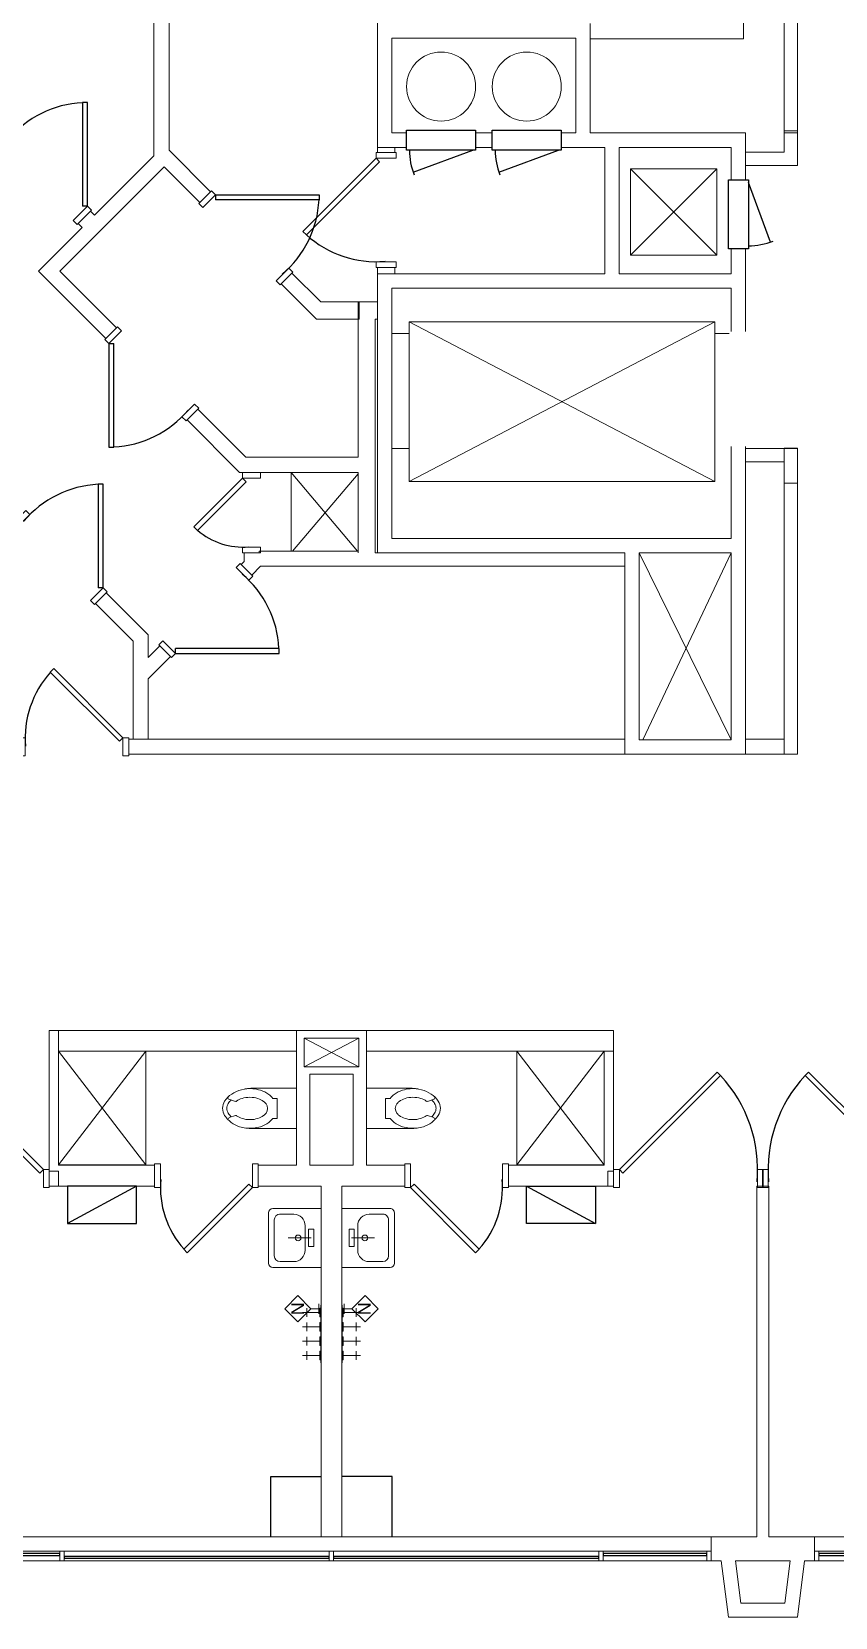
# Model space of a CAD drawing. Header units: inches. Extents: x -3174 to 3292, y 161 to 3697.
# Drawn here: x 1217 to 1497, y 2770 to 3321 of the extents above; entities that cross this region are included whole.
import ezdxf

# ---------------------------------------------------------------- set-up
doc = ezdxf.new("R2010")
doc.units = ezdxf.units.IN
doc.header["$LTSCALE"] = 96
doc.header["$MEASUREMENT"] = 0
doc.layers.get('0').update_dxf_attribs({"linetype": 'CONTINUOUS'})
for name, color, linetype, lineweight in [('A-ANNO-NOTE', 2, 'CONTINUOUS', 18), ('A-DETL', 5, 'CONTINUOUS', 18), ('A-DETL-GENF', 3, 'CONTINUOUS', 18), ('A-GENM', 6, 'CONTINUOUS', 18), ('A-GLAZ-CWMG', 3, 'CONTINUOUS', 18), ('I-WALL', 2, 'CONTINUOUS', 18), ('P-SANR-FIXT', 6, 'CONTINUOUS', 18)]:
    doc.layers.add(name, color=color, linetype=linetype, lineweight=lineweight)
for name, color, linetype in [('A-DOOR', 2, 'CONTINUOUS'), ('A-FLOR-CASE', 3, 'CONTINUOUS'), ('A-GLAZ', 2, 'CONTINUOUS')]:
    doc.layers.add(name, color=color, linetype=linetype)
doc.styles.add('Arial_1', font='arial.ttf', dxfattribs={"height": 4.425898})

# ---------------------------------------------------------------- blocks, each defined once
blk = doc.blocks.new('generic door-single - 48_ x 84_-3285713-258679-fp05')
at = {"layer": 'A-DETL-GENF', "color": 253}
for p, q in [((-29.25, -5.69), (-29.25, 0.56)), ((-29.25, 0.56), (-27.25, 0.56)), ((-27.25, 0.56), (-27.25, -5.69)), ((20.75, -5.69), (20.75, 0.56)), ((20.75, 0.56), (22.75, 0.56)), ((22.75, 0.56), (22.75, -5.69)), ((-27.25, -5.69), (-29.25, -5.69)), ((22.75, -5.69), (20.75, -5.69))]:
    blk.add_line(p, q, dxfattribs=at)
at = {"layer": 'A-DOOR', "color": 253}
for p, q in [((-13.19, 34.5), (-14.43, 33.27)), ((-14.43, 33.27), (19.51, -0.67)), ((20.75, 0.56), (-13.19, 34.5)), ((20.75, 0.56), (19.51, -0.67))]:
    blk.add_line(p, q, dxfattribs=at)
blk.add_arc((20.75, 0.56), 48.05, 137.0874, 185, dxfattribs=at)
blk = doc.blocks.new('generic door-single - 32_ x 84_-1536664-258679-fp05')
at = {"layer": 'A-DETL-GENF', "color": 253}
for p, q in [((-19.25, 6.69), (-21.25, 6.69)), ((-21.25, 6.69), (-21.25, -1.56)), ((-19.25, -1.56), (-19.25, 6.69)), ((14.75, 6.69), (12.75, 6.69)), ((12.75, 6.69), (12.75, -1.56)), ((14.75, -1.56), (14.75, 6.69)), ((-21.25, -1.56), (-19.25, -1.56)), ((12.75, -1.56), (14.75, -1.56))]:
    blk.add_line(p, q, dxfattribs=at)
at = {"layer": 'A-DOOR', "color": 253}
for p, q in [((-11.11, -22.95), (11.51, -0.33)), ((12.75, -1.56), (-9.88, -24.19)), ((12.75, -1.56), (11.51, -0.33)), ((-9.88, -24.19), (-11.11, -22.95))]:
    blk.add_line(p, q, dxfattribs=at)
blk.add_arc((12.75, -1.56), 31.98, 175, 221.8636, dxfattribs=at)
blk = doc.blocks.new('Eg_toilet_2D - Eg_toilet_2D-3266673-258679-fp05')
at = {"layer": 'P-SANR-FIXT', "color": 253}
for p, q in [((16.5, 7), (0, 7)), ((8.26, 3.55), (6.71, 3.55)), ((6.71, 3.55), (6.71, -3.45)), ((21.3, 2.52), (23.5, 3.25)), ((6.71, -3.45), (8.26, -3.45)), ((23.53, -3.16), (21.3, -2.42)), ((0, -7), (14.87, -7))]:
    blk.add_line(p, q, dxfattribs=at)
for centre, radius, start, end in [((15.38, -2.75), 9.56, 107.1414, 126.6723), ((16.21, -5.44), 12.38, 83.4141, 107.1414), ((16.21, -5.44), 12.38, 72.8584, 83.4141), ((17.04, -2.75), 9.56, 53.3154, 72.8584), ((14.11, -1.04), 7.43, 126.6723, 141.8648), ((12.84, 0.05), 2.76, 143.419, 216.581), ((14.11, -1.04), 4.43, 126.6724, 141.8648), ((15.38, -2.75), 6.56, 107.1414, 126.6724), ((16.21, -5.44), 9.38, 90, 107.1414), ((16.21, -5.44), 9.38, 72.8586, 90), ((17.04, -2.75), 6.56, 54.4829, 72.8586), ((21.14, 3), 0.5, 234.4829, 288.2438), ((18.14, -1.93), 6.68, 32.7617, 47.2435), ((18.32, -1.04), 7.43, 43.4258, 53.3119), ((23.35, 3.73), 0.5, 288.2438, 43.4259), ((18.14, -1.93), 8.18, 32.7615, 46.6903), ((21.13, 0), 3.12, 360, 32.7617), ((21.13, 0), 3.12, 327.2384, 0), ((21.13, 0), 4.62, 360, 32.7615), ((21.13, 0), 4.62, 327.2383, 0), ((14.11, 1.14), 7.43, 218.1352, 233.3278), ((15.38, 2.85), 9.56, 233.3278, 252.8585), ((14.11, 1.14), 4.43, 218.1352, 233.3276), ((15.38, 2.85), 6.56, 233.3276, 252.8586), ((16.21, 5.54), 9.38, 252.8586, 270), ((16.21, 5.54), 9.38, 270, 287.1414), ((17.04, 2.85), 6.56, 287.1414, 305.5171), ((16.17, 4.99), 11.82, 284.9288, 302.7683), ((21.14, -2.9), 0.5, 71.7562, 125.5171), ((18.14, 1.93), 8.18, 302.7683, 327.2383), ((18.14, 1.93), 6.68, 313.6858, 327.2384), ((23.37, -3.63), 0.5, 314.3279, 71.7562), ((16.21, 5.54), 12.38, 252.8585, 278.2651), ((14.87, 9.84), 16.84, 270, 284.9288)]:
    blk.add_arc(centre, radius, start, end, dxfattribs=at)
blk = doc.blocks.new('Eg_shower_2D - Eg_shower_2D-1527859-258679-fp05')
at = {"layer": 'P-SANR-FIXT', "color": 253}
for p, q in [((-16, 20.32), (14.37, -19.18)), ((14.37, 20.32), (-16, -19.18)), ((14.37, -19.18), (14.37, 20.32)), ((-16, -19.18), (14.37, -19.18))]:
    blk.add_line(p, q, dxfattribs=at)
blk = doc.blocks.new('generic door-single - 48_ x 84_-3285723-258679-fp05')
at = {"layer": 'A-DETL-GENF', "color": 253}
for p, q in [((-27.25, 5.69), (-29.25, 5.69)), ((-29.25, 5.69), (-29.25, -0.56)), ((-27.25, -0.56), (-27.25, 5.69)), ((22.75, 5.69), (20.75, 5.69)), ((20.75, 5.69), (20.75, -0.56)), ((22.75, -0.56), (22.75, 5.69)), ((-29.25, -0.56), (-27.25, -0.56)), ((20.75, -0.56), (22.75, -0.56))]:
    blk.add_line(p, q, dxfattribs=at)
at = {"layer": 'A-DOOR', "color": 253}
for p, q in [((-14.43, -33.27), (19.51, 0.67)), ((20.75, -0.56), (19.51, 0.67)), ((20.75, -0.56), (-13.19, -34.5)), ((-13.19, -34.5), (-14.43, -33.27))]:
    blk.add_line(p, q, dxfattribs=at)
blk.add_arc((20.75, -0.56), 48.05, 175, 222.9126, dxfattribs=at)
blk = doc.blocks.new('Eg_toilet_2D - Eg_toilet_2D-690829-258679-fp05')
at = {"layer": 'P-SANR-FIXT', "color": 253}
for p, q in [((0, 7), (14.87, 7)), ((6.71, 3.45), (8.26, 3.45)), ((6.71, -3.55), (6.71, 3.45)), ((23.53, 3.16), (21.3, 2.42)), ((8.26, -3.55), (6.71, -3.55)), ((21.3, -2.52), (23.5, -3.25)), ((16.5, -7), (0, -7))]:
    blk.add_line(p, q, dxfattribs=at)
for centre, radius, start, end in [((15.38, -2.85), 9.56, 107.1415, 126.6722), ((16.21, -5.54), 12.38, 81.7349, 107.1415), ((14.87, -9.84), 16.84, 75.0712, 90), ((16.17, -4.99), 11.82, 57.2317, 75.0712), ((14.11, -1.14), 7.43, 126.6722, 141.8648), ((12.84, -0.05), 2.76, 143.419, 216.581), ((14.11, -1.14), 4.43, 126.6724, 141.8648), ((15.38, -2.85), 6.56, 107.1414, 126.6724), ((16.21, -5.54), 9.38, 90, 107.1414), ((16.21, -5.54), 9.38, 72.8586, 90), ((17.04, -2.85), 6.56, 54.4829, 72.8586), ((21.14, 2.9), 0.5, 234.4829, 288.2438), ((18.14, -1.93), 8.18, 32.7617, 57.2317), ((18.14, -1.93), 6.68, 32.7616, 46.3142), ((23.37, 3.63), 0.5, 288.2438, 45.6721), ((21.13, 0), 3.12, 360, 32.7616), ((21.13, 0), 4.62, 360, 32.7617), ((21.13, 0), 4.62, 327.2385, 0), ((14.11, 1.04), 7.43, 218.1352, 233.3277), ((15.38, 2.75), 9.56, 233.3277, 252.8586), ((14.11, 1.04), 4.43, 218.1352, 233.3276), ((15.38, 2.75), 6.56, 233.3276, 252.8586), ((16.21, 5.44), 9.38, 252.8586, 270), ((16.21, 5.44), 9.38, 270, 287.1414), ((17.04, 2.75), 6.56, 287.1414, 305.5171), ((17.04, 2.75), 9.56, 287.1416, 306.6846), ((21.14, -3), 0.5, 71.7562, 125.5171), ((18.14, 1.93), 6.68, 312.7565, 327.2383), ((18.32, 1.04), 7.43, 306.6881, 316.5742), ((23.35, -3.73), 0.5, 316.5741, 71.7562), ((21.13, 0), 3.12, 327.2383, 0), ((18.14, 1.93), 8.18, 313.3097, 327.2385), ((16.21, 5.44), 12.38, 252.8586, 276.5859), ((16.21, 5.44), 12.38, 276.5859, 287.1416)]:
    blk.add_arc(centre, radius, start, end, dxfattribs=at)
blk = doc.blocks.new('Eg_shower_2D - Eg_shower_2D-1513457-258679-fp05')
at = {"layer": 'P-SANR-FIXT', "color": 253}
for p, q in [((-16, -20.32), (14.38, 19.18)), ((14.38, -20.32), (-16, 19.18)), ((-16, 19.18), (14.38, 19.18)), ((14.38, 19.18), (14.38, -20.32))]:
    blk.add_line(p, q, dxfattribs=at)
blk = doc.blocks.new('generic door-single - 32_ x 84_-1536800-258679-fp05')
at = {"layer": 'A-DETL-GENF', "color": 253}
for p, q in [((-21.25, -6.69), (-21.25, 1.56)), ((-21.25, 1.56), (-19.25, 1.56)), ((-19.25, 1.56), (-19.25, -6.69)), ((12.75, -6.69), (12.75, 1.56)), ((12.75, 1.56), (14.75, 1.56)), ((14.75, 1.56), (14.75, -6.69)), ((-19.25, -6.69), (-21.25, -6.69)), ((14.75, -6.69), (12.75, -6.69))]:
    blk.add_line(p, q, dxfattribs=at)
at = {"layer": 'A-DOOR', "color": 253}
for p, q in [((-9.88, 24.19), (-11.11, 22.95)), ((-11.11, 22.95), (11.51, 0.33)), ((12.75, 1.56), (-9.88, 24.19)), ((12.75, 1.56), (11.51, 0.33))]:
    blk.add_line(p, q, dxfattribs=at)
blk.add_arc((12.75, 1.56), 31.98, 138.1364, 185, dxfattribs=at)
blk = doc.blocks.new('generic door-single - 36_ x 84_-1548897-258679-fp05')
at = {"layer": 'A-DETL-GENF', "color": 253}
for p, q in [((-23.25, -5.69), (-23.25, 0.56)), ((-23.25, 0.56), (-21.25, 0.56)), ((-21.25, 0.56), (-21.25, -5.69)), ((14.75, -5.69), (14.75, 0.56)), ((14.75, 0.56), (16.75, 0.56)), ((16.75, 0.56), (16.75, -5.69)), ((-21.25, -5.69), (-23.25, -5.69)), ((16.75, -5.69), (14.75, -5.69))]:
    blk.add_line(p, q, dxfattribs=at)
at = {"layer": 'A-DOOR', "color": 253}
for p, q in [((-10.71, 26.02), (-11.94, 24.78)), ((-11.94, 24.78), (13.51, -0.67)), ((14.75, 0.56), (-10.71, 26.02)), ((14.75, 0.56), (13.51, -0.67))]:
    blk.add_line(p, q, dxfattribs=at)
blk.add_arc((14.75, 0.56), 36, 137.7863, 185, dxfattribs=at)
blk = doc.blocks.new('generic door-single - 36_ x 84_-905272-258679-fp05')
at = {"layer": 'A-DETL-GENF', "color": 253}
for p, q in [((-23.25, -6.06), (-23.25, 0.94)), ((-23.25, 0.94), (-21.25, 0.94)), ((-21.25, 0.94), (-21.25, -6.06)), ((14.75, -6.06), (14.75, 0.94)), ((14.75, 0.94), (16.75, 0.94)), ((16.75, 0.94), (16.75, -6.06)), ((-21.25, -6.06), (-23.25, -6.06)), ((16.75, -6.06), (14.75, -6.06))]:
    blk.add_line(p, q, dxfattribs=at)
at = {"layer": 'A-DOOR', "color": 253}
for p, q in [((-10.71, 26.39), (-11.94, 25.16)), ((-11.94, 25.16), (13.51, -0.3)), ((14.75, 0.94), (-10.71, 26.39)), ((14.75, 0.94), (13.51, -0.3))]:
    blk.add_line(p, q, dxfattribs=at)
blk.add_arc((14.75, 0.94), 36, 137.7863, 185, dxfattribs=at)
blk = doc.blocks.new('generic door-single - 36_ x 84_-905290-258679-fp05')
at = {"layer": 'A-DETL-GENF', "color": 253}
for p, q in [((-21.25, 5.69), (-23.25, 5.69)), ((-23.25, 5.69), (-23.25, -0.56)), ((-21.25, -0.56), (-21.25, 5.69)), ((16.75, 5.69), (14.75, 5.69)), ((14.75, 5.69), (14.75, -0.56)), ((16.75, -0.56), (16.75, 5.69)), ((-23.25, -0.56), (-21.25, -0.56)), ((14.75, -0.56), (16.75, -0.56))]:
    blk.add_line(p, q, dxfattribs=at)
at = {"layer": 'A-DOOR', "color": 253}
for p, q in [((-11.94, -24.78), (13.51, 0.67)), ((14.75, -0.56), (13.51, 0.67)), ((14.75, -0.56), (-10.71, -26.02)), ((-10.71, -26.02), (-11.94, -24.78))]:
    blk.add_line(p, q, dxfattribs=at)
blk.add_arc((14.75, -0.56), 36, 175, 222.2137, dxfattribs=at)
blk = doc.blocks.new('generic door-single - 24_ x 84_-4221492-258679-fp05')
at = {"layer": 'A-DETL-GENF', "color": 253}
for p, q in [((-17.25, -5.69), (-17.25, 0.56)), ((-17.25, 0.56), (-15.25, 0.56)), ((-15.25, 0.56), (-15.25, -5.69)), ((8.75, -5.69), (8.75, 0.56)), ((8.75, 0.56), (10.75, 0.56)), ((10.75, 0.56), (10.75, -5.69)), ((-15.25, -5.69), (-17.25, -5.69)), ((10.75, -5.69), (8.75, -5.69))]:
    blk.add_line(p, q, dxfattribs=at)
at = {"layer": 'A-DOOR', "color": 253}
for p, q in [((-8.22, 17.53), (-9.46, 16.3)), ((8.75, 0.56), (-8.22, 17.53)), ((-9.46, 16.3), (7.51, -0.67)), ((8.75, 0.56), (7.51, -0.67))]:
    blk.add_line(p, q, dxfattribs=at)
blk.add_arc((8.75, 0.56), 23.95, 139.1895, 185, dxfattribs=at)
blk = doc.blocks.new('Eg_shower_2D - Eg_shower_2D-1577416-258679-fp05')
at = {"layer": 'P-SANR-FIXT', "color": 253}
for p, q in [((11.38, 19.79), (-16, -3.36)), ((-15.56, 19.94), (11.37, -2.84)), ((-16, -3.36), (11.37, -3.36))]:
    blk.add_line(p, q, dxfattribs=at)
blk = doc.blocks.new('plumb-sink-wall hung - ADA - Standard depth-387426-258679-fp05')
at = {"layer": 'P-SANR-FIXT', "color": 253}
for p, q in [((-10.25, 12.75), (-10.25, -4)), ((-10.25, 12.75), (-10.25, 11.75)), ((10.25, -4), (10.25, 12.75)), ((10.25, 11.75), (10.25, 12.75)), ((-4.25, 7.25), (4.25, 7.25)), ((-3, 8.43), (-3, 10.24)), ((-3, 10.24), (3, 10.24)), ((3, 8.43), (-3, 8.43)), ((0, 9.37), (0, 1.37)), ((3, 10.24), (3, 8.43)), ((-8.25, 3.25), (-8.25, -1.5)), ((8.25, 3.25), (8.25, -1.69)), ((-8.75, -5.5), (8.75, -5.5)), ((-6.25, -3.5), (6.44, -3.5))]:
    blk.add_line(p, q, dxfattribs=at)
blk.add_circle((0, 4.75), 1, dxfattribs=at)
for centre, radius, start, end in [((-4.25, 3.25), 4, 90, 180), ((4.25, 3.25), 4, 360, 90), ((-8.75, -4), 1.5, 180, 270), ((-6.25, -1.5), 2, 180, 270), ((6.25, -1.5), 2, 270, 360), ((8.75, -4), 1.5, 270, 360)]:
    blk.add_arc(centre, radius, start, end, dxfattribs=at)
blk = doc.blocks.new('plumb-sink-wall hung - ADA - Standard depth-1244821-258679-fp05')
at = {"layer": 'P-SANR-FIXT', "color": 253}
for p, q in [((-10.25, -12.75), (-10.25, 4)), ((-8.75, 5.5), (8.75, 5.5)), ((-8.25, -3.25), (-8.25, 1.5)), ((-6.25, 3.5), (6.44, 3.5)), ((8.25, -3.25), (8.25, 1.69)), ((10.25, 4), (10.25, -12.75)), ((0, -9.37), (0, -1.37)), ((-4.25, -7.25), (4.25, -7.25)), ((3, -8.43), (-3, -8.43)), ((-3, -8.43), (-3, -10.24)), ((-3, -10.24), (3, -10.24)), ((3, -10.24), (3, -8.43)), ((-10.25, -12.75), (-10.25, -11.75)), ((10.25, -11.75), (10.25, -12.75))]:
    blk.add_line(p, q, dxfattribs=at)
blk.add_circle((0, -4.75), 1, dxfattribs=at)
for centre, radius, start, end in [((-8.75, 4), 1.5, 90, 180), ((-6.25, 1.5), 2, 90, 180), ((6.25, 1.5), 2, 0, 90), ((8.75, 4), 1.5, 0, 90), ((-4.25, -3.25), 4, 180, 270), ((4.25, -3.25), 4, 270, 0)]:
    blk.add_arc(centre, radius, start, end, dxfattribs=at)
blk = doc.blocks.new('chute window - 12H-1574350-258679-fp05')
at = {"layer": 'A-GLAZ', "color": 253}
for p, q in [((9.67, 11.13), (-11, 3.5)), ((-12, 3.5), (12, 3.5)), ((-12, -3.5), (-12, 3.5)), ((12, 3.5), (12, -3.5)), ((12, -3.5), (-12, -3.5))]:
    blk.add_line(p, q, dxfattribs=at)
blk.add_arc((-11.5, 3.5), 22.5, 0, 22.3193, dxfattribs=at)
blk = doc.blocks.new('Headwall Outlet - Med Air_Mark - A-1187348-258679-fp05')
at = {"layer": 'A-GENM', "color": 253}
for p, q in [((-2.5, 0), (2.5, 0)), ((-2.5, 0), (-2.5, -0.11)), ((-0.92, -0.11), (-2.5, -0.11)), ((-1.5, -0.11), (-1.5, -0.43)), ((-1.37, -0.43), (-1.5, -0.43)), ((-1.5, -0.43), (-1.5, -0.43)), ((-1.5, -4.93), (1.5, -4.93)), ((1.38, -0.43), (-1.37, -0.43)), ((-0.92, -0.11), (-0.02, -0.11)), ((-0.92, -0.11), (-0.92, -0.21)), ((-0.02, -0.21), (-0.92, -0.21)), ((-0.02, -0.11), (0.95, -0.11)), ((-0.02, -0.11), (-0.02, -0.21)), ((0.95, -0.21), (-0.02, -0.21)), ((0, -0.43), (0, -6.43)), ((0.95, -0.21), (0.95, -0.11)), ((2.5, -0.11), (0.95, -0.11)), ((1.5, -0.43), (1.38, -0.43)), ((1.5, -0.43), (1.5, -0.11)), ((1.5, -0.43), (1.5, -0.43)), ((2.5, 0), (2.5, -0.11))]:
    blk.add_line(p, q, dxfattribs=at)
blk = doc.blocks.new('Headwall Outlet - Med Vaccum_Mark - V-1187350-258679-fp05')
at = {"layer": 'A-GENM', "color": 253}
for p, q in [((-2.5, 0), (2.5, 0)), ((-2.5, 0), (-2.5, -0.11)), ((-0.97, -0.11), (-2.5, -0.11)), ((-1.5, -0.11), (-1.5, -0.43)), ((-1.37, -0.43), (-1.5, -0.43)), ((-1.5, -0.43), (-1.5, -0.43)), ((-1.5, -4.93), (1.5, -4.93)), ((1.38, -0.43), (-1.37, -0.43)), ((-0.97, -0.11), (-0.01, -0.11)), ((-0.97, -0.11), (-0.97, -0.21)), ((-0.01, -0.21), (-0.97, -0.21)), ((-0.01, -0.11), (0.93, -0.11)), ((-0.01, -0.11), (-0.01, -0.21)), ((0.93, -0.21), (-0.01, -0.21)), ((0, -0.43), (0, -6.43)), ((0.93, -0.21), (0.93, -0.11)), ((2.5, -0.11), (0.93, -0.11)), ((1.5, -0.43), (1.38, -0.43)), ((1.5, -0.43), (1.5, -0.11)), ((1.5, -0.43), (1.5, -0.43)), ((2.5, 0), (2.5, -0.11))]:
    blk.add_line(p, q, dxfattribs=at)
blk = doc.blocks.new('Headwall Outlet - reserve - S-2196924-258679-fp05')
at = {"layer": 'A-GENM', "color": 253}
for p, q in [((-2.5, 0), (2.5, 0)), ((-2.5, 0), (-2.5, -0.11)), ((-0.81, -0.11), (-2.5, -0.11)), ((-1.5, -0.11), (-1.5, -0.43)), ((-1.37, -0.43), (-1.5, -0.43)), ((-1.5, -0.43), (-1.5, -0.43)), ((-1.5, -4.93), (1.5, -4.93)), ((1.38, -0.43), (-1.37, -0.43)), ((-0.81, -0.11), (-0.56, -0.11)), ((-0.81, -0.11), (-0.81, -0.21)), ((-0.56, -0.21), (-0.81, -0.21)), ((-0.56, -0.11), (-0.2, -0.11)), ((-0.56, -0.11), (-0.56, -0.21)), ((-0.2, -0.21), (-0.56, -0.21)), ((-0.2, -0.11), (0.28, -0.11)), ((-0.2, -0.11), (-0.2, -0.21)), ((0.28, -0.21), (-0.2, -0.21)), ((0, -0.43), (0, -6.43)), ((0.28, -0.11), (0.64, -0.11)), ((0.28, -0.11), (0.28, -0.21)), ((0.64, -0.21), (0.28, -0.21)), ((0.64, -0.11), (0.88, -0.11)), ((0.64, -0.11), (0.64, -0.21)), ((0.88, -0.21), (0.64, -0.21)), ((0.88, -0.11), (0.88, -0.21)), ((0.89, -0.11), (0.89, -0.21)), ((2.5, -0.11), (0.89, -0.11)), ((1.5, -0.43), (1.38, -0.43)), ((1.5, -0.43), (1.5, -0.11)), ((1.5, -0.43), (1.5, -0.43)), ((2.5, 0), (2.5, -0.11))]:
    blk.add_line(p, q, dxfattribs=at)
blk = doc.blocks.new('Headwall Outlet - Med Air_Mark - A-1248748-258679-fp05')
at = {"layer": 'A-GENM', "color": 253}
for p, q in [((0, 0.43), (0, 6.43)), ((-2.5, 0.11), (-0.92, 0.11)), ((-2.5, 0.11), (-2.5, 0)), ((2.5, 0), (-2.5, 0)), ((-1.5, 4.93), (1.5, 4.93)), ((-1.5, 0.43), (-1.5, 0.11)), ((-1.5, 0.43), (-1.5, 0.43)), ((-1.5, 0.43), (-1.37, 0.43)), ((-1.37, 0.43), (1.38, 0.43)), ((-0.92, 0.21), (-0.02, 0.21)), ((-0.92, 0.21), (-0.92, 0.11)), ((-0.02, 0.11), (-0.92, 0.11)), ((-0.02, 0.21), (0.95, 0.21)), ((-0.02, 0.21), (-0.02, 0.11)), ((0.95, 0.11), (-0.02, 0.11)), ((0.95, 0.11), (0.95, 0.21)), ((0.95, 0.11), (2.5, 0.11)), ((1.38, 0.43), (1.5, 0.43)), ((1.5, 0.11), (1.5, 0.43)), ((1.5, 0.43), (1.5, 0.43)), ((2.5, 0.11), (2.5, 0))]:
    blk.add_line(p, q, dxfattribs=at)
blk = doc.blocks.new('Headwall Outlet - Med Vaccum_Mark - V-1248747-258679-fp05')
at = {"layer": 'A-GENM', "color": 253}
for p, q in [((0, 0.43), (0, 6.43)), ((-2.5, 0.11), (-0.97, 0.11)), ((-2.5, 0.11), (-2.5, 0)), ((2.5, 0), (-2.5, 0)), ((-1.5, 4.93), (1.5, 4.93)), ((-1.5, 0.43), (-1.5, 0.11)), ((-1.5, 0.43), (-1.5, 0.43)), ((-1.5, 0.43), (-1.37, 0.43)), ((-1.37, 0.43), (1.38, 0.43)), ((-0.97, 0.21), (-0.01, 0.21)), ((-0.97, 0.21), (-0.97, 0.11)), ((-0.01, 0.11), (-0.97, 0.11)), ((-0.01, 0.21), (0.93, 0.21)), ((-0.01, 0.21), (-0.01, 0.11)), ((0.93, 0.11), (-0.01, 0.11)), ((0.93, 0.11), (0.93, 0.21)), ((0.93, 0.11), (2.5, 0.11)), ((1.38, 0.43), (1.5, 0.43)), ((1.5, 0.11), (1.5, 0.43)), ((1.5, 0.43), (1.5, 0.43)), ((2.5, 0.11), (2.5, 0))]:
    blk.add_line(p, q, dxfattribs=at)
blk = doc.blocks.new('Headwall Outlet - reserve - S-2197013-258679-fp05')
at = {"layer": 'A-GENM', "color": 253}
for p, q in [((0, 0.43), (0, 6.43)), ((-2.5, 0.11), (-0.81, 0.11)), ((-2.5, 0.11), (-2.5, 0)), ((2.5, 0), (-2.5, 0)), ((-1.5, 4.93), (1.5, 4.93)), ((-1.5, 0.43), (-1.5, 0.11)), ((-1.5, 0.43), (-1.5, 0.43)), ((-1.5, 0.43), (-1.37, 0.43)), ((-1.37, 0.43), (1.38, 0.43)), ((-0.81, 0.21), (-0.56, 0.21)), ((-0.81, 0.21), (-0.81, 0.11)), ((-0.56, 0.11), (-0.81, 0.11)), ((-0.56, 0.21), (-0.2, 0.21)), ((-0.56, 0.21), (-0.56, 0.11)), ((-0.2, 0.11), (-0.56, 0.11)), ((-0.2, 0.21), (0.28, 0.21)), ((-0.2, 0.21), (-0.2, 0.11)), ((0.28, 0.11), (-0.2, 0.11)), ((0.28, 0.21), (0.64, 0.21)), ((0.28, 0.21), (0.28, 0.11)), ((0.64, 0.11), (0.28, 0.11)), ((0.64, 0.21), (0.88, 0.21)), ((0.64, 0.21), (0.64, 0.11)), ((0.88, 0.11), (0.64, 0.11)), ((0.88, 0.21), (0.88, 0.11)), ((0.89, 0.21), (0.89, 0.11)), ((0.89, 0.11), (2.5, 0.11)), ((1.38, 0.43), (1.5, 0.43)), ((1.5, 0.11), (1.5, 0.43)), ((1.5, 0.43), (1.5, 0.43)), ((2.5, 0.11), (2.5, 0))]:
    blk.add_line(p, q, dxfattribs=at)
blk = doc.blocks.new('System Panel - Summit_Glazed 3-2068433-258679-fp05')
at = {"layer": 'A-GLAZ', "color": 253}
for p, q in [((18, 0.8125), (-18, 0.8125)), ((-18, 0.8125), (-18, 0.1875)), ((-18, 0.1875), (18, 0.1875)), ((18, 0.1875), (18, 0.8125))]:
    blk.add_line(p, q, dxfattribs=at)
blk = doc.blocks.new('System Panel - Summit_Glazed 1-2068434-258679-fp05')
at = {"layer": 'A-GLAZ', "color": 253}
for p, q in [((46.125, -0.1875), (-46.125, -0.1875)), ((-46.125, -0.1875), (-46.125, -0.8125)), ((-46.125, -0.8125), (46.125, -0.8125)), ((46.125, -0.8125), (46.125, -0.1875))]:
    blk.add_line(p, q, dxfattribs=at)
blk = doc.blocks.new('Rectangular Mullion - 1_5_ x 3 3_8_ rectangular-2067598-258679-fp05')
at = {"layer": 'A-GLAZ-CWMG', "color": 253}
for p, q in [((-0.75, 1.6875), (0.75, 1.6875)), ((-0.75, -1.6875), (-0.75, 1.6875)), ((0.75, 1.6875), (0.75, -1.6875)), ((0.75, -1.6875), (-0.75, -1.6875))]:
    blk.add_line(p, q, dxfattribs=at)
blk = doc.blocks.new('Rectangular Mullion - 1_5_ x 3 3_8_ rectangular-2067135-258679-fp05')
at = {"layer": 'A-GLAZ-CWMG', "color": 253}
for p, q in [((-1.5, 1.6875), (0, 1.6875)), ((-1.5, -1.6875), (-1.5, 1.6875)), ((0, 1.6875), (0, -1.6875)), ((0, -1.6875), (-1.5, -1.6875))]:
    blk.add_line(p, q, dxfattribs=at)
blk = doc.blocks.new('Rectangular Mullion - 1_5_ x 3 3_8_ rectangular-2068431-258679-fp05')
at = {"layer": 'A-GLAZ-CWMG', "color": 253}
for p, q in [((502.65, 746.07), (466.65, 746.07)), ((502.65, 742.7), (466.65, 742.7))]:
    blk.add_line(p, q, dxfattribs=at)
blk = doc.blocks.new('Rectangular Mullion - 1_5_ x 3 3_8_ rectangular-2068432-258679-fp05')
at = {"layer": 'A-GLAZ-CWMG', "color": 253}
for p, q in [((690.15, 746.07), (597.9, 746.07)), ((690.15, 742.7), (597.9, 742.7))]:
    blk.add_line(p, q, dxfattribs=at)
blk = doc.blocks.new('Rectangular Mullion - 1_5_ x 3 3_8_ rectangular-2067136-258679-fp05')
at = {"layer": 'A-GLAZ-CWMG', "color": 253}
for p, q in [((0, 1.6875), (-1.5, 1.6875)), ((-1.5, 1.6875), (-1.5, -1.6875)), ((0, -1.6875), (0, 1.6875)), ((-1.5, -1.6875), (0, -1.6875))]:
    blk.add_line(p, q, dxfattribs=at)
blk = doc.blocks.new('Headwall Outlet - Med Oxygen_Mark - O2-1187352-258679-fp05')
at = {"layer": 'A-GENM', "color": 253}
for p, q in [((-2.5, 0), (2.5, 0)), ((-2.5, 0), (-2.5, -0.11)), ((-0.74, -0.11), (-2.5, -0.11)), ((-1.5, -0.11), (-1.5, -0.43)), ((-1.37, -0.43), (-1.5, -0.43)), ((-1.5, -0.43), (-1.5, -0.43)), ((-1.5, -4.93), (1.5, -4.93)), ((1.38, -0.43), (-1.37, -0.43)), ((-0.74, -0.11), (-0.62, -0.11)), ((-0.74, -0.11), (-0.74, -0.21)), ((-0.62, -0.21), (-0.74, -0.21)), ((-0.62, -0.11), (-0.5, -0.11)), ((-0.62, -0.11), (-0.62, -0.21)), ((-0.5, -0.21), (-0.62, -0.21)), ((-0.5, -0.11), (-0.26, -0.11)), ((-0.5, -0.11), (-0.5, -0.21)), ((-0.26, -0.21), (-0.5, -0.21)), ((-0.26, -0.11), (-0.02, -0.11)), ((-0.26, -0.11), (-0.26, -0.21)), ((-0.02, -0.21), (-0.26, -0.21)), ((-0.02, -0.11), (0.47, -0.11)), ((-0.02, -0.11), (-0.02, -0.21)), ((0.47, -0.21), (-0.02, -0.21)), ((0, -0.43), (0, -6.43)), ((0.47, -0.11), (0.71, -0.11)), ((0.47, -0.11), (0.47, -0.21)), ((0.71, -0.21), (0.47, -0.21)), ((0.71, -0.11), (0.95, -0.11)), ((0.71, -0.11), (0.71, -0.21)), ((0.95, -0.21), (0.71, -0.21)), ((0.95, -0.11), (1.07, -0.11)), ((0.95, -0.11), (0.95, -0.21)), ((1.07, -0.21), (0.95, -0.21)), ((1.07, -0.11), (1.19, -0.11)), ((1.07, -0.11), (1.07, -0.21)), ((1.19, -0.21), (1.07, -0.21)), ((1.19, -0.11), (1.19, -0.21)), ((2.5, -0.11), (1.19, -0.11)), ((1.5, -0.43), (1.38, -0.43)), ((1.5, -0.43), (1.5, -0.11)), ((1.5, -0.43), (1.5, -0.43)), ((2.5, 0), (2.5, -0.11))]:
    blk.add_line(p, q, dxfattribs=at)
blk = doc.blocks.new('Headwall Outlet - Med Oxygen_Mark - O2-1248749-258679-fp05')
at = {"layer": 'A-GENM', "color": 253}
for p, q in [((0, 0.43), (0, 6.43)), ((-2.5, 0.11), (-0.74, 0.11)), ((-2.5, 0.11), (-2.5, 0)), ((2.5, 0), (-2.5, 0)), ((-1.5, 4.93), (1.5, 4.93)), ((-1.5, 0.43), (-1.5, 0.11)), ((-1.5, 0.43), (-1.5, 0.43)), ((-1.5, 0.43), (-1.37, 0.43)), ((-1.37, 0.43), (1.38, 0.43)), ((-0.74, 0.21), (-0.62, 0.21)), ((-0.74, 0.21), (-0.74, 0.11)), ((-0.62, 0.11), (-0.74, 0.11)), ((-0.62, 0.21), (-0.5, 0.21)), ((-0.62, 0.21), (-0.62, 0.11)), ((-0.5, 0.11), (-0.62, 0.11)), ((-0.5, 0.21), (-0.26, 0.21)), ((-0.5, 0.21), (-0.5, 0.11)), ((-0.26, 0.11), (-0.5, 0.11)), ((-0.26, 0.21), (-0.02, 0.21)), ((-0.26, 0.21), (-0.26, 0.11)), ((-0.02, 0.11), (-0.26, 0.11)), ((-0.02, 0.21), (0.47, 0.21)), ((-0.02, 0.21), (-0.02, 0.11)), ((0.47, 0.11), (-0.02, 0.11)), ((0.47, 0.21), (0.71, 0.21)), ((0.47, 0.21), (0.47, 0.11)), ((0.71, 0.11), (0.47, 0.11)), ((0.71, 0.21), (0.95, 0.21)), ((0.71, 0.21), (0.71, 0.11)), ((0.95, 0.11), (0.71, 0.11)), ((0.95, 0.21), (1.07, 0.21)), ((0.95, 0.21), (0.95, 0.11)), ((1.07, 0.11), (0.95, 0.11)), ((1.07, 0.21), (1.19, 0.21)), ((1.07, 0.21), (1.07, 0.11)), ((1.19, 0.11), (1.07, 0.11)), ((1.19, 0.21), (1.19, 0.11)), ((1.19, 0.11), (2.5, 0.11)), ((1.38, 0.43), (1.5, 0.43)), ((1.5, 0.11), (1.5, 0.43)), ((1.5, 0.43), (1.5, 0.43)), ((2.5, 0.11), (2.5, 0))]:
    blk.add_line(p, q, dxfattribs=at)
blk = doc.blocks.new('cw-base-cabinet-open-no-shelf-w0202 - cw-base-cabinet-open-no-shelf-w0202-V15-258679-fp05')
at = {"layer": 'A-FLOR-CASE', "color": 253}
for p, q in [((-23.26, -17.5), (-23.26, 0)), ((-2.26, -17.5), (-23.26, -17.5))]:
    blk.add_line(p, q, dxfattribs=at)
blk = doc.blocks.new('cw-base-cabinet-open-no-shelf-w0202 - cw-base-cabinet-open-no-shelf-w0202-V16-258679-fp05')
at = {"layer": 'A-FLOR-CASE', "color": 253}
for p, q in [((-2.26, 17.5), (-23.26, 17.5)), ((-23.26, 17.5), (-23.26, 0))]:
    blk.add_line(p, q, dxfattribs=at)
blk = doc.blocks.new('cw-wall-cabinet-doors-one-shelf-w2102 - 24x13x72-1766822-258679-fp05')
at = {"layer": 'A-FLOR-CASE', "color": 253}
for p, q in [((-23.26, 0), (0.74, -13)), ((-23.26, -13), (-23.26, 0)), ((-23.26, 0), (0.74, 0)), ((0.74, 0), (0.74, -13)), ((0.74, -13), (-23.26, -13))]:
    blk.add_line(p, q, dxfattribs=at)
blk = doc.blocks.new('cw-wall-cabinet-doors-one-shelf-w2102 - 24x13x72-4283182-258679-fp05')
at = {"layer": 'A-FLOR-CASE', "color": 253}
for p, q in [((-23.26, 0), (0.74, 13)), ((0.74, 13), (-23.26, 13)), ((-23.26, 13), (-23.26, 0)), ((0.74, 0), (0.74, 13)), ((-23.26, 0), (0.74, 0))]:
    blk.add_line(p, q, dxfattribs=at)
blk = doc.blocks.new('generic door-single - 34_ x 84_-3851097-258679-fp05')
at = {"layer": 'A-DETL-GENF', "color": 253}
for p, q in [((-22.25, -5.69), (-22.25, 0.56)), ((-22.25, 0.56), (-20.25, 0.56)), ((-20.25, 0.56), (-20.25, -5.69)), ((13.75, -5.69), (13.75, 0.56)), ((13.75, 0.56), (15.75, 0.56)), ((15.75, 0.56), (15.75, -5.69)), ((-20.25, -5.69), (-22.25, -5.69)), ((15.75, -5.69), (13.75, -5.69))]:
    blk.add_line(p, q, dxfattribs=at)
at = {"layer": 'A-DOOR', "color": 253}
for p, q in [((-10.29, 24.6), (-11.53, 23.37)), ((-11.53, 23.37), (12.51, -0.67)), ((13.75, 0.56), (-10.29, 24.6)), ((13.75, 0.56), (12.51, -0.67))]:
    blk.add_line(p, q, dxfattribs=at)
blk.add_arc((13.75, 0.56), 33.99, 137.951, 185, dxfattribs=at)

msp = doc.modelspace()

# ---------------------------------------------------------------- linework, layer by layer
at = {"color": 253, "lineweight": 18}
for p, q in [((1428.62, 3139.99), (1460.62, 3074.99)), ((1429.94, 3074.99), (1460.62, 3139.99))]:
    msp.add_line(p, q, dxfattribs=at)
at = {"layer": 'A-ANNO-NOTE', "color": 8, "lineweight": 13}
for p, q in [((1309.92, 2881.81), (1305.35, 2877.24)), ((1309.92, 2881.81), (1314.49, 2877.24)), ((1317.24, 2878.91), (1317.24, 2875.43)), ((1325.99, 2878.91), (1325.99, 2875.43)), ((1333.31, 2881.81), (1328.74, 2877.24)), ((1333.31, 2881.81), (1337.88, 2877.24)), ((1305.35, 2877.24), (1309.92, 2872.67)), ((1309.92, 2872.67), (1314.49, 2877.24)), ((1314.49, 2877.24), (1317.24, 2877.24)), ((1328.74, 2877.24), (1325.99, 2877.24)), ((1333.31, 2872.67), (1328.74, 2877.24)), ((1337.88, 2877.24), (1333.31, 2872.67))]:
    msp.add_line(p, q, dxfattribs=at)
at = {"layer": 'A-DETL', "color": 253}
for p, q in [((1455.62, 3273.49), (1425.62, 3273.49)), ((1425.62, 3273.49), (1425.62, 3243.49)), ((1425.62, 3273.49), (1455.62, 3243.49)), ((1455.62, 3273.49), (1425.62, 3243.49)), ((1455.62, 3243.49), (1455.62, 3273.49)), ((1425.62, 3243.49), (1455.62, 3243.49)), ((1454.87, 3220.3), (1348.62, 3220.3)), ((1348.62, 3220.3), (1348.62, 3164.8)), ((1454.87, 3220.3), (1348.62, 3164.8)), ((1348.62, 3220.3), (1454.87, 3164.8)), ((1454.87, 3164.8), (1454.87, 3220.3)), ((1342.62, 3216.3), (1348.62, 3216.3)), ((1459.87, 3216.3), (1454.87, 3216.3)), ((1348.62, 3176.3), (1342.62, 3176.3)), ((1348.62, 3164.8), (1454.87, 3164.8)), ((1312.12, 2961.37), (1331.12, 2971.37)), ((1312.12, 2971.37), (1331.12, 2961.37))]:
    msp.add_line(p, q, dxfattribs=at)
for centre in [(1359.72, 3302.13), (1389.52, 3302.13)]:
    msp.add_circle(centre, 12, dxfattribs=at)
at = {"layer": 'I-WALL', "color": 253}
for p, q in [((1483.62, 3274.68), (1483.62, 3393.99)), ((1265.12, 3279.99), (1265.12, 3388.74)), ((1337.62, 3388.74), (1337.62, 3279.24)), ((1464.87, 3318.74), (1464.87, 3388.74)), ((1478.99, 3388.74), (1478.99, 3279.3)), ((1259.87, 3345.12), (1259.87, 3278)), ((1411.62, 3285.99), (1411.62, 3323.99)), ((1342.62, 3318.99), (1406.62, 3318.99)), ((1342.62, 3285.99), (1342.62, 3318.99)), ((1406.62, 3318.99), (1406.62, 3285.99)), ((1411.62, 3318.74), (1464.87, 3318.74)), ((1347.72, 3285.99), (1342.62, 3285.99)), ((1377.52, 3285.99), (1371.72, 3285.99)), ((1406.62, 3285.99), (1401.52, 3285.99)), ((1465.62, 3285.99), (1411.62, 3285.99)), ((1465.62, 3269.74), (1465.62, 3285.99)), ((1483.62, 3286.68), (1478.99, 3286.68)), ((1478.99, 3285.99), (1483.62, 3285.99)), ((1279.57, 3265.53), (1265.12, 3279.99)), ((1347.72, 3280.99), (1337.62, 3280.99)), ((1343.62, 3279.24), (1343.62, 3280.99)), ((1371.72, 3280.99), (1377.52, 3280.99)), ((1401.52, 3280.99), (1416.62, 3280.99)), ((1416.62, 3280.99), (1416.62, 3236.99)), ((1421.62, 3280.99), (1460.62, 3280.99)), ((1421.62, 3236.99), (1421.62, 3280.99)), ((1460.62, 3280.99), (1460.62, 3269.74)), ((1227.2, 3237.91), (1263.49, 3274.2)), ((1259.87, 3278), (1239.23, 3257.36)), ((1263.49, 3274.2), (1275.86, 3261.82)), ((1337.62, 3279.24), (1343.62, 3279.24)), ((1478.99, 3279.3), (1465.62, 3279.3)), ((1465.62, 3274.68), (1483.62, 3274.68)), ((1275.86, 3261.82), (1279.57, 3265.53)), ((1237.81, 3258.78), (1233.57, 3254.53)), ((1239.23, 3257.36), (1237.81, 3258.78)), ((1234.98, 3253.12), (1219.77, 3237.91)), ((1233.57, 3254.53), (1234.98, 3253.12)), ((1460.62, 3245.74), (1460.62, 3236.99)), ((1465.62, 3216.99), (1465.62, 3245.74)), ((1219.77, 3237.91), (1243.11, 3214.57)), ((1246.82, 3218.28), (1227.2, 3237.91)), ((1307.86, 3237.25), (1304.15, 3233.54)), ((1317.87, 3227.24), (1307.86, 3237.25)), ((1337.62, 3239.24), (1337.62, 3139.99)), ((1343.62, 3239.24), (1337.62, 3239.24)), ((1337.62, 3236.99), (1416.62, 3236.99)), ((1343.62, 3236.99), (1343.62, 3239.24)), ((1460.62, 3236.99), (1421.62, 3236.99)), ((1304.15, 3233.54), (1316.44, 3221.24)), ((1342.62, 3231.99), (1460.62, 3231.99)), ((1342.62, 3144.99), (1342.62, 3231.99)), ((1460.62, 3231.99), (1460.62, 3216.99)), ((1337.62, 3227.24), (1317.87, 3227.24)), ((1330.86, 3227.24), (1330.86, 3173.24)), ((1331.23, 3221.24), (1331.23, 3227.24)), ((1316.44, 3221.24), (1331.23, 3221.24)), ((1336.86, 3139.99), (1336.86, 3221.24)), ((1336.86, 3221.24), (1337.62, 3221.24)), ((1243.11, 3214.57), (1246.82, 3218.28)), ((1275.1, 3190), (1271.39, 3186.29)), ((1271.39, 3186.29), (1289.69, 3167.99)), ((1291.86, 3173.24), (1275.1, 3190)), ((1460.62, 3176.99), (1460.62, 3144.99)), ((1465.62, 3069.99), (1465.62, 3176.99)), ((1483.62, 3176.3), (1465.62, 3176.3)), ((1483.62, 3176.37), (1478.99, 3176.37)), ((1478.99, 3176.37), (1478.99, 3069.99)), ((1483.62, 3069.99), (1483.62, 3176.37)), ((1330.86, 3173.24), (1291.86, 3173.24)), ((1465.62, 3171.68), (1478.99, 3171.68)), ((1289.69, 3167.99), (1330.86, 3167.99)), ((1330.86, 3139.99), (1330.86, 3167.99)), ((1478.99, 3164.3), (1483.62, 3164.3)), ((1460.62, 3144.99), (1342.62, 3144.99)), ((1291.23, 3137.03), (1290.21, 3136.01)), ((1291.23, 3139.99), (1291.23, 3137.03)), ((1296.48, 3139.99), (1291.23, 3139.99)), ((1330.86, 3140.62), (1296.48, 3140.62)), ((1296.48, 3140.62), (1296.48, 3139.99)), ((1336.86, 3139.99), (1423.62, 3139.99)), ((1423.62, 3139.99), (1423.62, 3069.99)), ((1428.62, 3139.99), (1460.62, 3139.99)), ((1428.62, 3074.99), (1428.62, 3139.99)), ((1460.62, 3139.99), (1460.62, 3074.99)), ((1290.21, 3136.01), (1293.93, 3132.3)), ((1293.93, 3132.3), (1296.99, 3135.37)), ((1296.99, 3135.37), (1423.62, 3135.37)), ((1243.27, 3126.12), (1239.55, 3122.41)), ((1257.87, 3111.52), (1243.27, 3126.12)), ((1239.55, 3122.41), (1252.62, 3109.34)), ((1252.62, 3109.34), (1252.62, 3075.24)), ((1257.87, 3103.67), (1257.87, 3111.52)), ((1261.93, 3107.73), (1257.87, 3103.67)), ((1257.87, 3096.24), (1265.64, 3104.02)), ((1265.64, 3104.02), (1261.93, 3107.73)), ((1257.87, 3075.24), (1257.87, 3096.24)), ((1423.62, 3075.24), (1251.12, 3075.24)), ((1251.12, 3075.24), (1251.12, 3069.99)), ((1460.62, 3074.99), (1428.62, 3074.99)), ((1478.99, 3075.24), (1465.62, 3075.24)), ((1251.12, 3069.99), (1483.62, 3069.99)), ((1223.49, 2973.99), (1223.49, 2919.87)), ((1419.74, 2973.99), (1223.49, 2973.99)), ((1226.74, 2973.99), (1226.74, 2927.12)), ((1309.49, 2973.99), (1309.49, 2927.12)), ((1312.12, 2971.37), (1331.12, 2971.37)), ((1312.12, 2961.37), (1312.12, 2971.37)), ((1331.12, 2971.37), (1331.12, 2961.37)), ((1333.74, 2973.99), (1333.74, 2927.12)), ((1419.74, 2919.87), (1419.74, 2973.99)), ((1226.74, 2966.74), (1309.49, 2966.74)), ((1333.74, 2966.74), (1419.74, 2966.74)), ((1416.49, 2966.74), (1416.49, 2927.12)), ((1331.12, 2961.37), (1312.12, 2961.37)), ((1314.12, 2927.12), (1314.12, 2958.74)), ((1314.12, 2958.74), (1329.12, 2958.74)), ((1329.12, 2958.74), (1329.12, 2927.12)), ((1260.12, 2927.12), (1226.74, 2927.12)), ((1260.12, 2919.87), (1260.12, 2927.12)), ((1309.49, 2927.12), (1296.12, 2927.12)), ((1296.12, 2927.12), (1296.12, 2919.87)), ((1329.12, 2927.12), (1314.12, 2927.12)), ((1347.12, 2927.12), (1333.74, 2927.12)), ((1347.12, 2919.87), (1347.12, 2927.12)), ((1416.49, 2927.12), (1383.12, 2927.12)), ((1383.12, 2927.12), (1383.12, 2919.87)), ((1226.74, 2925.12), (1223.49, 2925.12)), ((1226.74, 2919.87), (1226.74, 2925.12)), ((1417.74, 2925.12), (1419.74, 2925.12)), ((1417.74, 2925.12), (1417.74, 2919.87)), ((1223.49, 2919.87), (1260.12, 2919.87)), ((1296.12, 2919.87), (1317.99, 2919.87)), ((1317.99, 2919.87), (1317.99, 2878.49)), ((1325.24, 2878.49), (1325.24, 2919.87)), ((1325.24, 2919.87), (1347.12, 2919.87)), ((1383.12, 2919.87), (1419.74, 2919.87)), ((1473.74, 2919.87), (1469.49, 2919.87)), ((1469.49, 2919.87), (1469.49, 2797.99)), ((1473.74, 2797.99), (1473.74, 2919.87)), ((1317.99, 2858.49), (1317.99, 2797.99)), ((1325.24, 2797.99), (1325.24, 2858.49)), ((1469.49, 2797.99), (1173.74, 2797.99)), ((1453.6, 2792.99), (1453.6, 2797.99)), ((1453.62, 2797.99), (1453.62, 2789.62)), ((1769.49, 2797.99), (1473.74, 2797.99)), ((1489.62, 2789.62), (1489.62, 2797.99)), ((1453.62, 2789.62), (1457.16, 2789.62)), ((1457.16, 2789.62), (1459.62, 2769.99)), ((1463.92, 2774.87), (1462.08, 2789.62)), ((1462.08, 2789.62), (1481.16, 2789.62)), ((1481.16, 2789.62), (1479.31, 2774.87)), ((1483.62, 2769.99), (1486.07, 2789.62)), ((1486.07, 2789.62), (1489.62, 2789.62)), ((1479.31, 2774.87), (1463.92, 2774.87)), ((1459.62, 2769.99), (1483.62, 2769.99))]:
    msp.add_line(p, q, dxfattribs=at)

# ---------------------------------------------------------------- block references
at = {"layer": 'A-DOOR', "color": 253}
for name, p, rotation in [('generic door-single - 36_ x 84_-905272-258679-fp05', (1225.66, 3270.31), 314.9999999999998), ('generic door-single - 36_ x 84_-905290-258679-fp05', (1291.37, 3253.65), 134.9999999999999), ('generic door-single - 36_ x 84_-905272-258679-fp05', (1338.05, 3262.49), 90), ('generic door-single - 36_ x 84_-1548897-258679-fp05', (1254.99, 3202.77), 134.9999999999999), ('generic door-single - 36_ x 84_-1548897-258679-fp05', (1231.38, 3137.92), 314.9999999999999), ('generic door-single - 24_ x 84_-4221492-258679-fp05', (1291.29, 3157.24), 90), ('generic door-single - 36_ x 84_-1548897-258679-fp05', (1277.44, 3115.9), 224.9999999999999), ('generic door-single - 48_ x 84_-3285723-258679-fp05', (1442.49, 2925.05), 180), ('generic door-single - 32_ x 84_-1536800-258679-fp05', (1361.87, 2920.93), 180)]:
    msp.add_blockref(name, p, dxfattribs=dict(at, rotation=rotation))
for name, p in [('generic door-single - 34_ x 84_-3851097-258679-fp05', (1235.37, 3075.18)), ('generic door-single - 48_ x 84_-3285713-258679-fp05', (1200.74, 2925.05)), ('generic door-single - 48_ x 84_-3285713-258679-fp05', (1500.74, 2925.05)), ('generic door-single - 32_ x 84_-1536664-258679-fp05', (1281.37, 2920.93))]:
    msp.add_blockref(name, p, dxfattribs=at)
at = {"layer": 'A-FLOR-CASE', "color": 253}
for name, p, rotation in [('cw-wall-cabinet-doors-one-shelf-w2102 - 24x13x72-4283182-258679-fp05', (1230.54, 2919.87), 180), ('cw-base-cabinet-open-no-shelf-w0202 - cw-base-cabinet-open-no-shelf-w0202-V15-258679-fp05', (1317.99, 2795.73), 269.9999999999997), ('cw-base-cabinet-open-no-shelf-w0202 - cw-base-cabinet-open-no-shelf-w0202-V16-258679-fp05', (1325.24, 2795.73), 270.0000000000002)]:
    msp.add_blockref(name, p, dxfattribs=dict(at, rotation=rotation))
msp.add_blockref('cw-wall-cabinet-doors-one-shelf-w2102 - 24x13x72-1766822-258679-fp05', (1412.69, 2919.87), dxfattribs=at)
at = {"layer": 'A-GENM', "color": 253}
for name, p, rotation in [('Headwall Outlet - reserve - S-2196924-258679-fp05', (1317.99, 2875.99), 269.9999999999995), ('Headwall Outlet - reserve - S-2197013-258679-fp05', (1325.24, 2875.99), 270.0000000000004), ('Headwall Outlet - Med Vaccum_Mark - V-1187350-258679-fp05', (1317.99, 2870.99), 269.9999999999995), ('Headwall Outlet - Med Vaccum_Mark - V-1248747-258679-fp05', (1325.24, 2870.99), 270.0000000000004), ('Headwall Outlet - Med Air_Mark - A-1187348-258679-fp05', (1317.99, 2865.99), 269.9999999999995), ('Headwall Outlet - Med Air_Mark - A-1248748-258679-fp05', (1325.24, 2865.99), 270.0000000000004), ('Headwall Outlet - Med Oxygen_Mark - O2-1187352-258679-fp05', (1317.99, 2860.99), 270.0000000000002), ('Headwall Outlet - Med Oxygen_Mark - O2-1248749-258679-fp05', (1325.24, 2860.99), 269.9999999999998)]:
    msp.add_blockref(name, p, dxfattribs=dict(at, rotation=rotation))
at = {"layer": 'A-GLAZ', "color": 253}
for p, rotation in [((1359.72, 3283.49), 180), ((1389.52, 3283.49), 180), ((1463.12, 3257.74), 270)]:
    msp.add_blockref('chute window - 12H-1574350-258679-fp05', p, dxfattribs=dict(at, rotation=rotation))
for name, p in [('System Panel - Summit_Glazed 3-2068433-258679-fp05', (1209.12, 2791.3)), ('System Panel - Summit_Glazed 1-2068434-258679-fp05', (1274.74, 2791.3)), ('System Panel - Summit_Glazed 1-2068434-258679-fp05', (1368.49, 2791.3)), ('System Panel - Summit_Glazed 3-2068433-258679-fp05', (1434.12, 2791.3)), ('System Panel - Summit_Glazed 3-2068433-258679-fp05', (1509.12, 2791.3))]:
    msp.add_blockref(name, p, dxfattribs=at)
at = {"layer": 'A-GLAZ-CWMG', "color": 253}
for name, p in [('Rectangular Mullion - 1_5_ x 3 3_8_ rectangular-2068431-258679-fp05', (724.46, 2046.92)), ('Rectangular Mullion - 1_5_ x 3 3_8_ rectangular-2068432-258679-fp05', (630.71, 2046.92)), ('Rectangular Mullion - 1_5_ x 3 3_8_ rectangular-2068432-258679-fp05', (724.46, 2046.92)), ('Rectangular Mullion - 1_5_ x 3 3_8_ rectangular-2068431-258679-fp05', (949.46, 2046.92)), ('Rectangular Mullion - 1_5_ x 3 3_8_ rectangular-2068431-258679-fp05', (1024.46, 2046.92))]:
    msp.add_blockref(name, p, dxfattribs=at)
at = {"layer": 'A-GLAZ-CWMG', "color": 253, "extrusion": (0, 0, -1), "rotation": 180}
for name, p in [('Rectangular Mullion - 1_5_ x 3 3_8_ rectangular-2067598-258679-fp05', (-1227.87, 2791.3)), ('Rectangular Mullion - 1_5_ x 3 3_8_ rectangular-2067598-258679-fp05', (-1321.62, 2791.3)), ('Rectangular Mullion - 1_5_ x 3 3_8_ rectangular-2067598-258679-fp05', (-1415.37, 2791.3)), ('Rectangular Mullion - 1_5_ x 3 3_8_ rectangular-2067135-258679-fp05', (-1453.62, 2791.3))]:
    msp.add_blockref(name, p, dxfattribs=at)
at = {"layer": 'A-GLAZ-CWMG', "color": 253, "rotation": 180}
msp.add_blockref('Rectangular Mullion - 1_5_ x 3 3_8_ rectangular-2067136-258679-fp05', (1489.62, 2791.3), dxfattribs=at)
at = {"layer": 'P-SANR-FIXT', "color": 253}
for name, p, rotation in [('Eg_shower_2D - Eg_shower_2D-1577416-258679-fp05', (1310.91, 3151.99), 270), ('Eg_shower_2D - Eg_shower_2D-1513457-258679-fp05', (1400.49, 2946.42), 180), ('Eg_toilet_2D - Eg_toilet_2D-3266673-258679-fp05', (1309.49, 2946.93), 180), ('plumb-sink-wall hung - ADA - Standard depth-1244821-258679-fp05', (1305.24, 2901.87), 90.00000000000001), ('plumb-sink-wall hung - ADA - Standard depth-387426-258679-fp05', (1337.99, 2901.87), 89.99999999999999)]:
    msp.add_blockref(name, p, dxfattribs=dict(at, rotation=rotation))
for name, p in [('Eg_shower_2D - Eg_shower_2D-1527859-258679-fp05', (1242.74, 2946.42)), ('Eg_toilet_2D - Eg_toilet_2D-690829-258679-fp05', (1333.74, 2946.93))]:
    msp.add_blockref(name, p, dxfattribs=at)

# ---------------------------------------------------------------- texts
at = {"layer": 'A-ANNO-NOTE', "color": 253, "lineweight": 13, "char_height": 4.43, "width": 5.292, "attachment_point": 2, "rotation": 90, "line_spacing_factor": 0.938532, "style": 'Arial_1'}
for insert in [(1307.64, 2877.24), (1330.82, 2877.24)]:
    msp.add_mtext('N', dxfattribs=dict(at, insert=insert))

doc.saveas('drawing.dxf')
